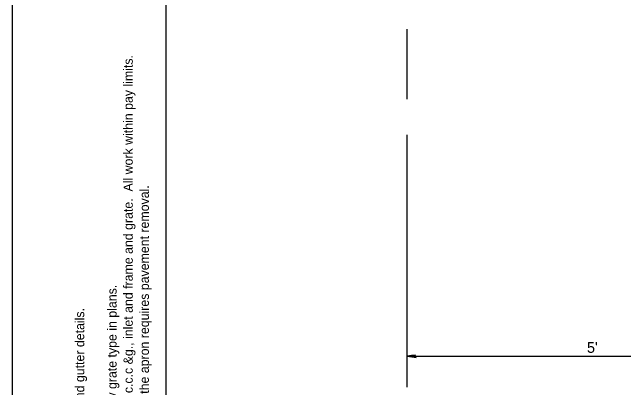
# Model space of a CAD drawing. Extents: x 0 to 2.83, y 0 to 1.83.
# Drawn here: x 0 to 0.662, y 0.546 to 0.953 of the extents above; entities that cross this region are included whole.
import ezdxf

# ---------------------------------------------------------------- set-up
doc = ezdxf.new("R2010")
doc.units = 0
for name, color, linetype in [('RD_Pr_Roadway_Dimensions', 7, 'Continuous'), ('RD_Pr_Roadway_Notes', 7, 'Continuous'), ('SH_General_Details', 7, 'Continuous'), ('SH_Printer_Plotting_Border', 7, 'Continuous'), ('STG_Traffic_Control', 7, 'Continuous')]:
    doc.layers.add(name, color=color, linetype=linetype)

msp = doc.modelspace()

# ---------------------------------------------------------------- linework, layer by layer
at = {"layer": 'RD_Pr_Roadway_Dimensions'}
for p, q in [((0.42754, 0.85845), (0.42754, 0.93425)), ((0.42754, 0.54629), (0.42754, 0.81958))]:
    msp.add_line(p, q, dxfattribs=at)
at = {"layer": 'SH_General_Details'}
for p, q in [((-0.00001, 1.83333), (-0.00001, 0)), ((0.42754, 0.57983), (0.83338, 0.57983))]:
    msp.add_line(p, q, dxfattribs=at)
msp.add_lwpolyline([(0.16666, 1.79167), (2.79166, 1.79167), (2.79166, 0.04167), (0.16666, 0.04167)], close=True, dxfattribs=at)
at = {"layer": 'SH_Printer_Plotting_Border'}
msp.add_lwpolyline([(-0.00001, 0), (2.83333, 0), (2.83333, 1.83333), (-0.00001, 1.83333)], close=True, dxfattribs=at)
at = {"layer": 'STG_Traffic_Control'}
msp.add_lwpolyline([(0.43672, 0.5797), (0.43641, 0.58107), (0.43253, 0.58048), (0.42754, 0.57983), (0.43287, 0.5791), (0.43754, 0.57828), (0.43672, 0.5797), (0.43631, 0.5806), (0.43089, 0.57982), (0.43681, 0.57878), (0.43594, 0.57995), (0.43345, 0.57979), (0.43584, 0.57943)], dxfattribs=at)

# ---------------------------------------------------------------- texts
at = {"layer": 'RD_Pr_Roadway_Notes'}
for s, p in [('4.   Inlcude District Special Provision.  Pay item includes transitional c.c.c &g., inlet and frame and grate.  All work within pay limits.', (0.1305, 0.13545)), ('5.   The designer should include pavement removal quantities when the apron requires pavement removal.', (0.148, 0.13545)), ('3.   Include District CADD Standard for frame and grates and specify grate type in plans.', (0.113, 0.13545)), ('1.   Include State Standard 606001 for combination concrete curb and gutter details.', (0.078, 0.13545))]:
    msp.add_text(s, height=0.01, rotation=90, dxfattribs=at).set_placement(p)
at = {"layer": 'SH_General_Details'}
msp.add_text("5'", height=0.011667, dxfattribs=at).set_placement((0.62242, 0.58341))

doc.saveas('drawing.dxf')
